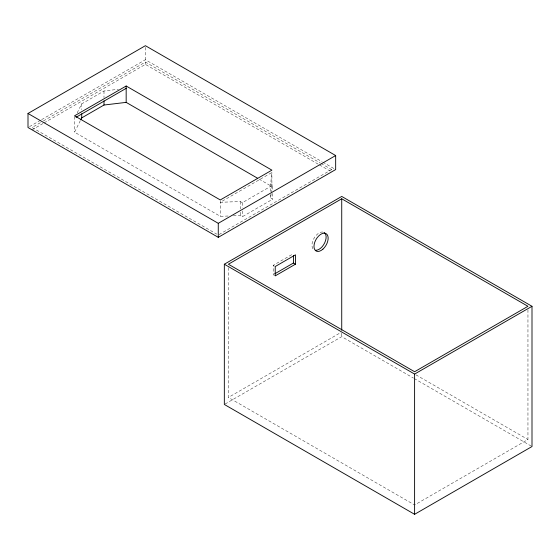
<?xml version="1.0" encoding="UTF-8"?>
<svg xmlns="http://www.w3.org/2000/svg" width="560" height="560" viewBox="0 0 560 560"><rect width="100%" height="100%" fill="white"/><g stroke="black" fill="none" stroke-linecap="round" stroke-linejoin="round"><path stroke-width="0.42" stroke-dasharray="2.8 2.1" d="M270.648 191.436L270.648 184.016L271.901 172.487L220.29 202.286L240.282 201.544L242.312 202.713L272.671 185.185L272.671 190.134M272.671 193.431L272.671 199.206L270.648 198.037L271.096 193.921M271.187 193.095L271.901 186.508L271.901 172.487M77.196 112.882L81.725 103.859L103.992 91.007L118.489 89.271M228.116 216.02L220.29 216.307L74.557 132.174L80.591 120.141M29.512 126.623L40.873 120.064M41.636 119.623L145.397 59.717L322.07 161.721M40.362 122.696L32.046 127.498L216.748 234.136M43.386 120.953L145.397 62.055L320.257 163.009M32.046 129.836L43.386 123.291M44.142 122.85L145.397 64.393L318.745 164.472M233.331 215.824L240.282 215.565L242.312 216.734L272.671 199.206M219.023 234.57L331.611 169.568L331.611 171.906M274.547 275.478L273.196 274.701L273.196 265.356L293.44 253.666M228.389 267.708L228.389 397.446L340.977 332.437M225.092 404.019L341.733 336.679L413.462 378.091M527.954 309.778L527.954 439.516L414.603 504.959L228.389 397.446M322.826 162.155L334.152 168.693M321.02 163.45L331.611 169.568M319.501 164.913L330.099 171.031M270.648 184.016L272.671 185.185M259.07 179.102L271.901 186.508M273.196 265.356L274.547 266.133M415.919 374.836L527.954 439.516M414.218 378.525L531.244 446.089M341.733 333.193L341.733 336.679M270.648 194.74L270.648 198.037M242.312 202.713L242.312 207.662M242.312 210.959L242.312 216.734M240.282 201.544L240.282 208.964M240.282 212.268L240.282 215.565M220.29 200.732L220.29 216.307M145.397 47.341L145.397 59.717M145.397 62.055L145.397 64.393M103.992 91.007L103.992 97.608M81.725 103.859L81.725 109.634M74.557 116.592L74.557 132.174M312.907 248.78A10.017 5.782 -60 0 1 314.734 237.146A10.017 5.782 -60 0 1 324.051 232.47"/><path stroke-width="0.84" d="M80.969 119.385L81.725 117.887L81.725 113.757M28 113.47L145.397 45.696L335.664 155.54L335.664 169.568L218.267 237.342L28 127.498L28 113.47L218.267 223.321L335.664 155.54M126.168 86.009L74.557 115.808L220.29 199.948L271.901 170.149L126.168 86.009L126.168 102.375L257.558 178.227M76.048 117.285L126.168 88.347M81.725 117.887L103.992 105.028L126.168 102.375M224.336 264.222L341.733 196.441L532 306.292L532 446.53L414.603 514.304L224.336 404.46L224.336 264.222L414.603 374.073L532 306.292M341.733 198.779L228.389 264.222L414.603 371.735L527.954 306.292L341.733 198.779L341.733 330.26M274.701 273.84L293.44 263.018L295.463 264.187L295.463 254.835L275.226 266.525L275.226 275.87L295.463 264.187M414.603 374.073L414.603 514.304M293.44 255.367L293.44 263.018M218.267 223.321L218.267 237.342M103.992 100.905L103.992 105.028M324.051 232.47A10.017 5.782 -60 0 1 324.667 242.886A10.017 5.782 -60 0 1 315.504 250.278M322.903 249.158A10.017 5.782 -60 0 0 326.081 233.639A10.017 5.782 -60 0 0 314.223 244.153A10.017 5.782 -60 0 0 322.903 249.158"/></g></svg>
